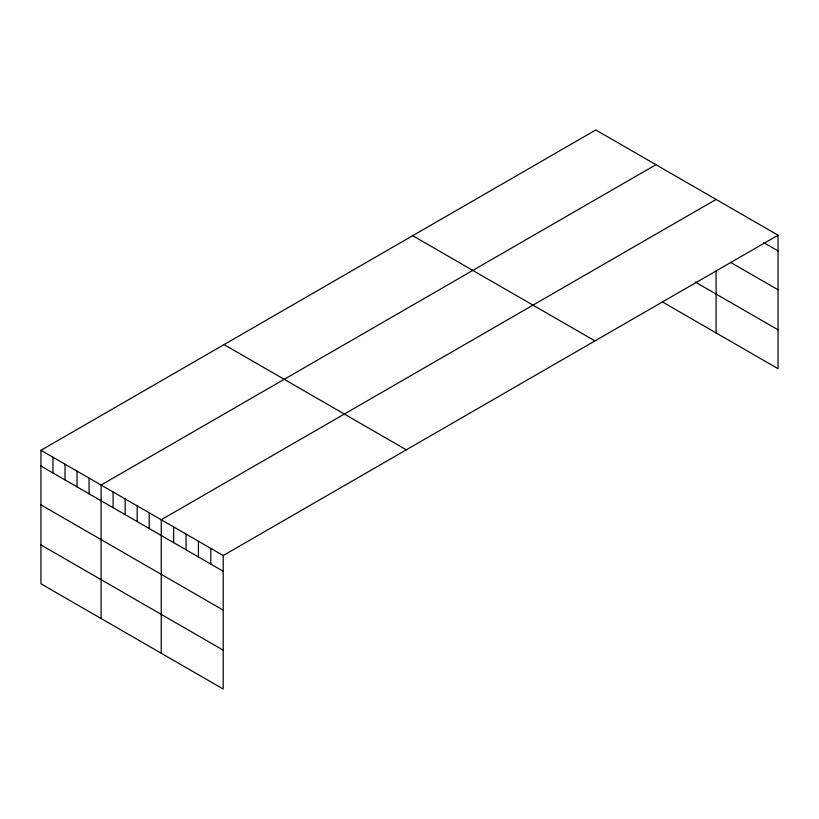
<?xml version="1.0" encoding="UTF-8"?>
<svg xmlns="http://www.w3.org/2000/svg" width="819" height="819" viewBox="0 0 819 819"><rect width="100%" height="100%" fill="white"/><g stroke="black" fill="none" stroke-linecap="round" stroke-linejoin="round"><path stroke-width="1.23" d="M40.95 450.307L223.208 555.538L223.208 689.025L40.95 583.804L40.95 450.307L595.792 129.975L778.05 235.196L778.05 368.693L662.499 301.976M655.937 164.701L101.095 485.032L101.095 618.519M716.082 199.427L161.241 519.758L161.241 653.245M223.208 555.538L778.05 235.196M763.595 242.567L778.05 250.921M730.538 262.356L778.05 289.783M695.3 282.053L778.05 329.822M412.694 235.688L594.952 340.909M224.048 344.594L406.306 449.826M40.95 466.031L223.208 571.252M40.95 504.893L223.208 610.114M40.95 544.932L223.208 650.163M716.082 270.997L716.082 332.913M210.811 548.382L210.811 564.096M198.423 541.226L198.423 556.94M186.026 534.07L186.026 549.784M173.638 526.914L173.638 542.628M149.212 512.817L149.212 528.531M137.183 505.866L137.183 521.59M125.153 498.925L125.153 514.639M113.124 491.984L113.124 507.698M89.066 478.091L89.066 493.806M77.037 471.14L77.037 486.865M65.008 464.199L65.008 479.914M52.979 457.258L52.979 472.972"/></g></svg>
